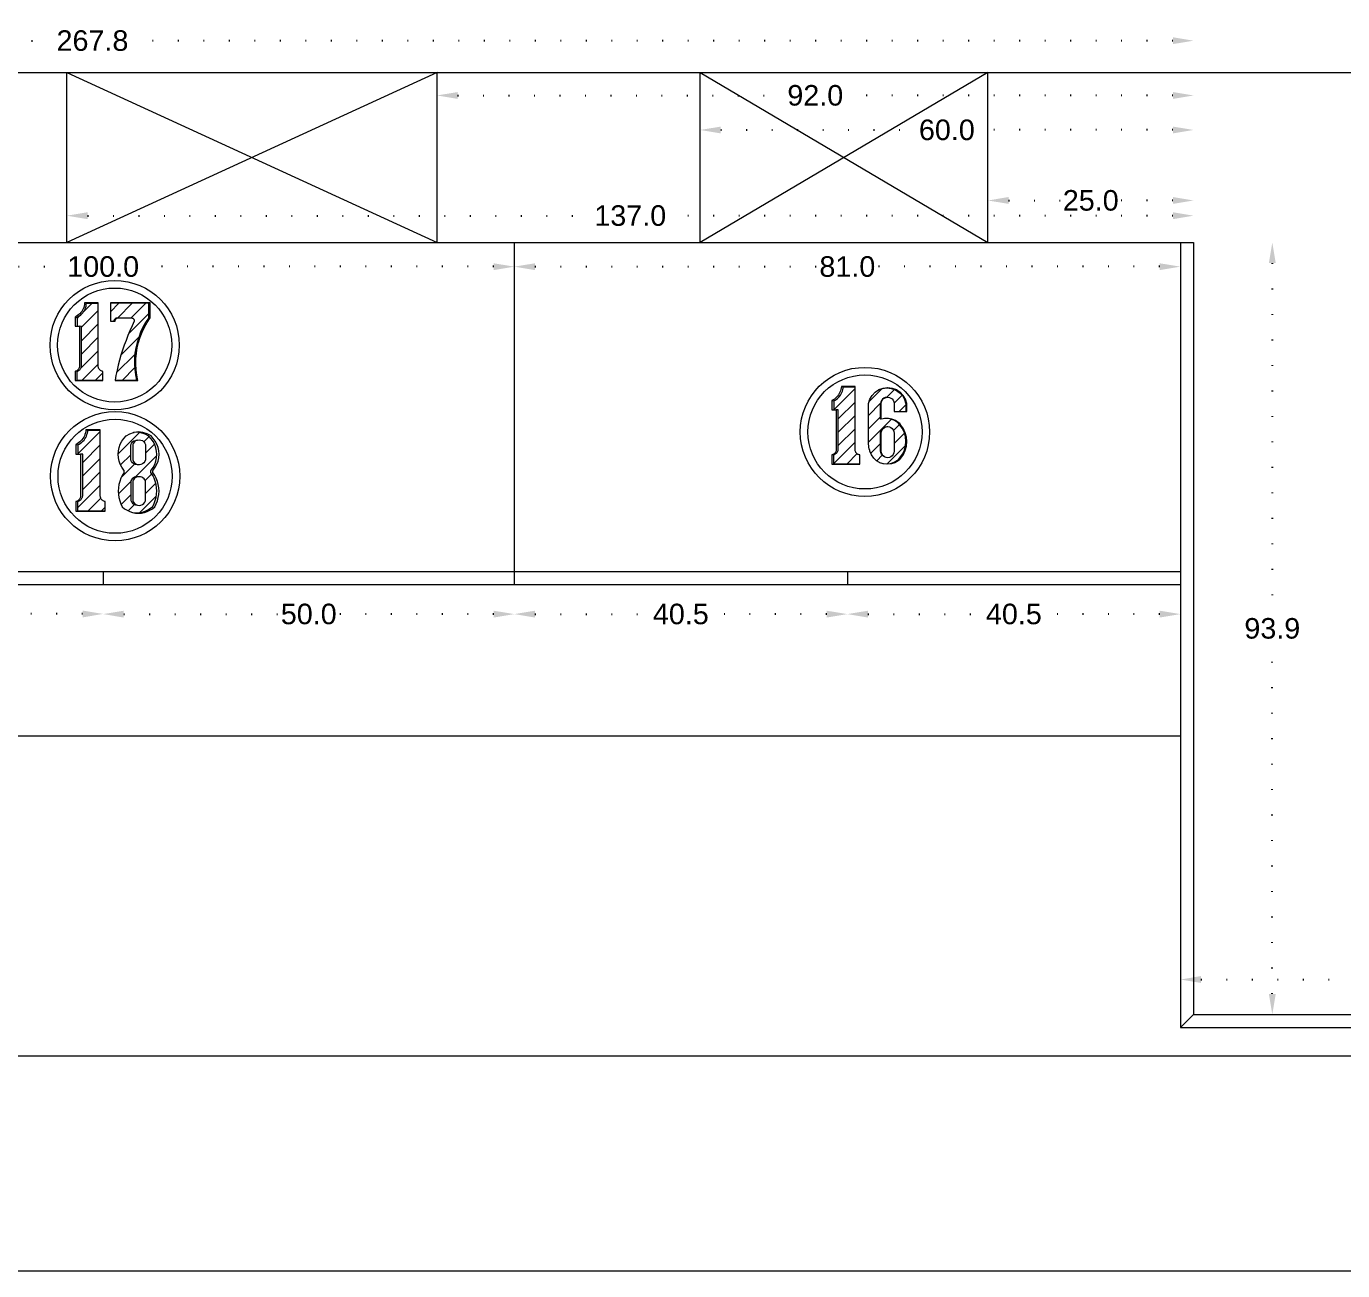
# Model space of a CAD drawing. Header units: inches. Extents: x 104 to 9740, y 936 to 6735.
# Drawn here: x 5941.3 to 6101.4, y 1993.8 to 2145.2 of the extents above; entities that cross this region are included whole.
import ezdxf

# ---------------------------------------------------------------- set-up
doc = ezdxf.new("R2010")
doc.units = ezdxf.units.IN
doc.header["$MEASUREMENT"] = 0
doc.linetypes.add('ACAD_ISO07W100', pattern=[3, 0, -3])
doc.styles.get("Standard").update_dxf_attribs({"font": 'arial.ttf'})
doc.dimstyles.new('Copy of Standard', dxfattribs={"dimtxt": 2.5, "dimasz": 2.5, "dimexe": 0.18, "dimexo": 0.0625, "dimgap": 0.09, "dimtad": 0, "dimtih": 1, "dimtoh": 1, "dimdec": 1, "dimzin": 0, "dimdsep": 46, "dimtxsty": 'Standard', "dimcen": 0.09, "dimse1": 1, "dimse2": 1, "dimadec": 0, "dimazin": 0, "dimtfac": 1, "dimtdec": 1, "dimtix": 1, "dimtofl": 0, "dimtmove": 0, "dimatfit": 3, "dimfxl": 1, "dimtolj": 1, "dimtzin": 0, "dimarcsym": 0})
pattern_1 = [(45, (5293.7998, 2666.2689), (-0.8148213, 0.8148213), [])]
pattern_2 = [(45, (5220.9858, 2677.0655), (-0.8148213, 0.8148213), [])]
pattern_3 = [(45, (5240.0919, 2661.6497), (-0.8148213, 0.8148213), [])]

# ---------------------------------------------------------------- blocks, each defined once
blk = doc.blocks.new('*D513')
at = {"color": 0, "linetype": 'ACAD_ISO07W100', "lineweight": -2, "transparency": 16777216}
for p, q in [((6092.86, 2116.37), (6092.86, 2073.29)), ((6092.86, 2027.47), (6092.86, 2070.55))]:
    blk.add_line(p, q, dxfattribs=at)
at = {"color": 0, "transparency": 16777216}
for points in [[(6092.44, 2116.37), (6093.28, 2116.37), (6092.86, 2118.87)], [(6092.44, 2027.47), (6093.28, 2027.47), (6092.86, 2024.97)]]:
    blk.add_solid(points, dxfattribs=at)
at = {"layer": 'Defpoints', "color": 0, "transparency": 16777216}
for p in [(6083.28, 2118.87), (6083.28, 2024.97), (6092.86, 2024.97)]:
    blk.add_point(p, dxfattribs=at)
at = {"color": 0, "lineweight": 20, "transparency": 16777216, "insert": (6092.86, 2071.92), "char_height": 2.5, "attachment_point": 5}
blk.add_mtext('\\A1;93.9', dxfattribs=at)
blk = doc.blocks.new('*D514')
at = {"color": 0, "linetype": 'ACAD_ISO07W100', "lineweight": -2, "transparency": 16777216}
for p, q in [((5817.98, 2143.43), (5945.05, 2143.43)), ((6080.78, 2143.43), (5953.71, 2143.43))]:
    blk.add_line(p, q, dxfattribs=at)
at = {"color": 0, "transparency": 16777216}
for points in [[(5817.98, 2143.85), (5817.98, 2143.02), (5815.48, 2143.43)], [(6080.78, 2143.85), (6080.78, 2143.02), (6083.28, 2143.43)]]:
    blk.add_solid(points, dxfattribs=at)
at = {"layer": 'Defpoints', "color": 0, "transparency": 16777216}
for p in [(5815.48, 2143.43), (5815.48, 2118.87), (6083.28, 2118.87)]:
    blk.add_point(p, dxfattribs=at)
at = {"color": 0, "lineweight": 20, "transparency": 16777216, "insert": (5949.38, 2143.43), "char_height": 2.5, "attachment_point": 5}
blk.add_mtext('\\A1;267.8', dxfattribs=at)
blk = doc.blocks.new('*D518')
at = {"color": 0, "linetype": 'ACAD_ISO07W100', "lineweight": -2, "transparency": 16777216}
for p, q in [((6060.78, 2123.99), (6067.43, 2123.99)), ((6080.78, 2123.99), (6074.13, 2123.99))]:
    blk.add_line(p, q, dxfattribs=at)
at = {"color": 0, "transparency": 16777216}
for points in [[(6060.78, 2124.41), (6060.78, 2123.58), (6058.28, 2123.99)], [(6080.78, 2124.41), (6080.78, 2123.58), (6083.28, 2123.99)]]:
    blk.add_solid(points, dxfattribs=at)
at = {"layer": 'Defpoints', "color": 0, "transparency": 16777216}
for p in [(6058.28, 2123.99), (6058.28, 2118.87), (6083.28, 2118.87)]:
    blk.add_point(p, dxfattribs=at)
at = {"color": 0, "lineweight": 20, "transparency": 16777216, "insert": (6070.78, 2123.99), "char_height": 2.5, "attachment_point": 5}
blk.add_mtext('\\A1;25.0', dxfattribs=at)
blk = doc.blocks.new('*D492')
at = {"color": 0, "linetype": 'ACAD_ISO07W100', "lineweight": -2, "transparency": 16777216}
for p, q in [((6025.78, 2132.57), (6049.94, 2132.57)), ((6080.78, 2132.57), (6056.62, 2132.57))]:
    blk.add_line(p, q, dxfattribs=at)
at = {"color": 0, "transparency": 16777216}
for points in [[(6025.78, 2132.98), (6025.78, 2132.15), (6023.28, 2132.57)], [(6080.78, 2132.98), (6080.78, 2132.15), (6083.28, 2132.57)]]:
    blk.add_solid(points, dxfattribs=at)
at = {"layer": 'Defpoints', "color": 0, "transparency": 16777216}
for p in [(6023.28, 2139.57), (6083.28, 2139.53), (6023.28, 2132.57)]:
    blk.add_point(p, dxfattribs=at)
at = {"color": 0, "lineweight": 20, "transparency": 16777216, "insert": (6053.28, 2132.57), "char_height": 2.5, "attachment_point": 5}
blk.add_mtext('\\A1;60.0', dxfattribs=at)
blk = doc.blocks.new('*D493')
at = {"color": 0, "linetype": 'ACAD_ISO07W100', "lineweight": -2, "transparency": 16777216}
for p, q in [((5993.78, 2136.77), (6033.95, 2136.77)), ((6080.78, 2136.77), (6040.61, 2136.77))]:
    blk.add_line(p, q, dxfattribs=at)
at = {"color": 0, "transparency": 16777216}
for points in [[(5993.78, 2137.18), (5993.78, 2136.35), (5991.28, 2136.77)], [(6080.78, 2137.18), (6080.78, 2136.35), (6083.28, 2136.77)]]:
    blk.add_solid(points, dxfattribs=at)
at = {"layer": 'Defpoints', "color": 0, "transparency": 16777216}
for p in [(5991.28, 2139.57), (6083.28, 2139.57), (5991.28, 2136.77)]:
    blk.add_point(p, dxfattribs=at)
at = {"color": 0, "lineweight": 20, "transparency": 16777216, "insert": (6037.28, 2136.77), "char_height": 2.5, "attachment_point": 5}
blk.add_mtext('\\A1;92.0', dxfattribs=at)
blk = doc.blocks.new('*D519')
at = {"color": 0, "linetype": 'ACAD_ISO07W100', "lineweight": -2, "transparency": 16777216}
for p, q in [((5948.78, 2122.14), (6010.59, 2122.14)), ((6080.78, 2122.14), (6018.97, 2122.14))]:
    blk.add_line(p, q, dxfattribs=at)
at = {"color": 0, "transparency": 16777216}
for points in [[(5948.78, 2122.56), (5948.78, 2121.72), (5946.28, 2122.14)], [(6080.78, 2122.56), (6080.78, 2121.72), (6083.28, 2122.14)]]:
    blk.add_solid(points, dxfattribs=at)
at = {"layer": 'Defpoints', "color": 0, "transparency": 16777216}
for p in [(5946.28, 2139.53), (6083.28, 2139.53), (5946.28, 2122.14)]:
    blk.add_point(p, dxfattribs=at)
at = {"color": 0, "lineweight": 20, "transparency": 16777216, "insert": (6014.78, 2122.14), "char_height": 2.5, "attachment_point": 5}
blk.add_mtext('\\A1;137.0', dxfattribs=at)
blk = doc.blocks.new('*D525')
at = {"color": 0, "linetype": 'ACAD_ISO07W100', "lineweight": -2, "transparency": 16777216}
for p, q in [((6084.18, 2029.21), (6125.64, 2029.21)), ((6173.28, 2029.21), (6131.83, 2029.21))]:
    blk.add_line(p, q, dxfattribs=at)
at = {"color": 0, "transparency": 16777216}
for points in [[(6084.18, 2029.63), (6084.18, 2028.8), (6081.68, 2029.21)], [(6173.28, 2029.63), (6173.28, 2028.8), (6175.78, 2029.21)]]:
    blk.add_solid(points, dxfattribs=at)
at = {"layer": 'Defpoints', "color": 0, "transparency": 16777216}
for p in [(6081.68, 2029.21), (6081.68, 2024.97), (6175.78, 2024.97)]:
    blk.add_point(p, dxfattribs=at)
at = {"color": 0, "lineweight": 20, "transparency": 16777216, "insert": (6128.73, 2029.21), "char_height": 2.5, "attachment_point": 5}
blk.add_mtext('\\A1;94.1', dxfattribs=at)
blk = doc.blocks.new('*D527')
at = {"color": 0, "linetype": 'ACAD_ISO07W100', "lineweight": -2, "transparency": 16777216}
for p, q in [((6003.18, 2115.94), (6037.85, 2115.94)), ((6079.18, 2115.94), (6044.52, 2115.94))]:
    blk.add_line(p, q, dxfattribs=at)
at = {"color": 0, "transparency": 16777216}
for points in [[(6003.18, 2116.35), (6003.18, 2115.52), (6000.68, 2115.94)], [(6079.18, 2116.35), (6079.18, 2115.52), (6081.68, 2115.94)]]:
    blk.add_solid(points, dxfattribs=at)
at = {"layer": 'Defpoints', "color": 0, "transparency": 16777216}
for p in [(6081.68, 2118.87), (6081.68, 2115.94), (6000.68, 2077.27)]:
    blk.add_point(p, dxfattribs=at)
at = {"color": 0, "lineweight": 20, "transparency": 16777216, "insert": (6041.18, 2115.94), "char_height": 2.5, "attachment_point": 5}
blk.add_mtext('\\A1;81.0', dxfattribs=at)
blk = doc.blocks.new('*D528')
at = {"color": 0, "linetype": 'ACAD_ISO07W100', "lineweight": -2, "transparency": 16777216}
for p, q in [((5903.18, 2115.94), (5946.49, 2115.94)), ((5998.18, 2115.94), (5954.87, 2115.94))]:
    blk.add_line(p, q, dxfattribs=at)
at = {"color": 0, "transparency": 16777216}
for points in [[(5903.18, 2116.35), (5903.18, 2115.52), (5900.68, 2115.94)], [(5998.18, 2116.35), (5998.18, 2115.52), (6000.68, 2115.94)]]:
    blk.add_solid(points, dxfattribs=at)
at = {"layer": 'Defpoints', "color": 0, "transparency": 16777216}
for p in [(6000.68, 2115.94), (5900.68, 2077.27), (6000.68, 2077.27)]:
    blk.add_point(p, dxfattribs=at)
at = {"color": 0, "lineweight": 20, "transparency": 16777216, "insert": (5950.68, 2115.94), "char_height": 2.5, "attachment_point": 5}
blk.add_mtext('\\A1;100.0', dxfattribs=at)
blk = doc.blocks.new('*D531')
at = {"color": 0, "linetype": 'ACAD_ISO07W100', "lineweight": -2, "transparency": 16777216}
for p, q in [((6043.68, 2073.67), (6058.03, 2073.67)), ((6079.18, 2073.67), (6064.83, 2073.67))]:
    blk.add_line(p, q, dxfattribs=at)
at = {"color": 0, "transparency": 16777216}
for points in [[(6043.68, 2074.08), (6043.68, 2073.25), (6041.18, 2073.67)], [(6079.18, 2074.08), (6079.18, 2073.25), (6081.68, 2073.67)]]:
    blk.add_solid(points, dxfattribs=at)
at = {"layer": 'Defpoints', "color": 0, "transparency": 16777216}
for p in [(6081.68, 2118.87), (6041.18, 2077.27), (6041.18, 2073.67)]:
    blk.add_point(p, dxfattribs=at)
at = {"color": 0, "lineweight": 20, "transparency": 16777216, "insert": (6061.43, 2073.67), "char_height": 2.5, "attachment_point": 5}
blk.add_mtext('\\A1;40.5', dxfattribs=at)
blk = doc.blocks.new('*D532')
at = {"color": 0, "linetype": 'ACAD_ISO07W100', "lineweight": -2, "transparency": 16777216}
for p, q in [((6003.18, 2073.67), (6017.53, 2073.67)), ((6038.68, 2073.67), (6024.33, 2073.67))]:
    blk.add_line(p, q, dxfattribs=at)
at = {"color": 0, "transparency": 16777216}
for points in [[(6003.18, 2074.08), (6003.18, 2073.25), (6000.68, 2073.67)], [(6038.68, 2074.08), (6038.68, 2073.25), (6041.18, 2073.67)]]:
    blk.add_solid(points, dxfattribs=at)
at = {"layer": 'Defpoints', "color": 0, "transparency": 16777216}
for p in [(6000.68, 2077.27), (6041.18, 2077.27), (6000.68, 2073.67)]:
    blk.add_point(p, dxfattribs=at)
at = {"color": 0, "lineweight": 20, "transparency": 16777216, "insert": (6020.93, 2073.67), "char_height": 2.5, "attachment_point": 5}
blk.add_mtext('\\A1;40.5', dxfattribs=at)
blk = doc.blocks.new('*D533')
at = {"color": 0, "linetype": 'ACAD_ISO07W100', "lineweight": -2, "transparency": 16777216}
for p, q in [((5953.18, 2073.67), (5972.35, 2073.67)), ((5998.18, 2073.67), (5979.01, 2073.67))]:
    blk.add_line(p, q, dxfattribs=at)
at = {"color": 0, "transparency": 16777216}
for points in [[(5953.18, 2074.08), (5953.18, 2073.25), (5950.68, 2073.67)], [(5998.18, 2074.08), (5998.18, 2073.25), (6000.68, 2073.67)]]:
    blk.add_solid(points, dxfattribs=at)
at = {"layer": 'Defpoints', "color": 0, "transparency": 16777216}
for p in [(5950.68, 2077.27), (6000.68, 2077.27), (5950.68, 2073.67)]:
    blk.add_point(p, dxfattribs=at)
at = {"color": 0, "lineweight": 20, "transparency": 16777216, "insert": (5975.68, 2073.67), "char_height": 2.5, "attachment_point": 5}
blk.add_mtext('\\A1;50.0', dxfattribs=at)
blk = doc.blocks.new('*D534')
at = {"color": 0, "linetype": 'ACAD_ISO07W100', "lineweight": -2, "transparency": 16777216}
for p, q in [((5903.18, 2073.69), (5922.35, 2073.69)), ((5948.18, 2073.69), (5929.01, 2073.69))]:
    blk.add_line(p, q, dxfattribs=at)
at = {"color": 0, "transparency": 16777216}
for points in [[(5903.18, 2074.1), (5903.18, 2073.27), (5900.68, 2073.69)], [(5948.18, 2074.1), (5948.18, 2073.27), (5950.68, 2073.69)]]:
    blk.add_solid(points, dxfattribs=at)
at = {"layer": 'Defpoints', "color": 0, "transparency": 16777216}
for p in [(5900.68, 2077.27), (5950.68, 2077.27), (5900.68, 2073.69)]:
    blk.add_point(p, dxfattribs=at)
at = {"color": 0, "lineweight": 20, "transparency": 16777216, "insert": (5925.68, 2073.69), "char_height": 2.5, "attachment_point": 5}
blk.add_mtext('\\A1;50.0', dxfattribs=at)

msp = doc.modelspace()

# ---------------------------------------------------------------- hatches: boundary and pattern name
at = {"lineweight": 20}
h = msp.add_hatch(dxfattribs=at)
h.set_pattern_fill('ANSI31', color=256, scale=9.218651)
h.set_pattern_definition(pattern_2)
h.paths.add_polyline_path([(5950.5, 2103.23), (5950.43, 2103.27), (5950.36, 2103.31), (5950.3, 2103.36), (5950.25, 2103.41), (5950.2, 2103.47), (5950.16, 2103.54), (5950.13, 2103.61), (5950.11, 2103.68), (5950.09, 2103.76), (5950.09, 2103.84), (5950.09, 2111.48), (5948.66, 2111.48), (5948.63, 2111.3), (5948.6, 2111.12), (5948.55, 2110.95), (5948.48, 2110.78), (5948.4, 2110.62), (5948.3, 2110.47), (5948.2, 2110.32), (5948.08, 2110.19), (5947.95, 2110.07), (5947.81, 2109.95), (5947.66, 2109.86), (5947.5, 2109.77), (5947.5, 2108.69), (5947.81, 2108.69), (5948.05, 2108.67), (5948.05, 2103.87), (5948.04, 2103.79), (5948.02, 2103.72), (5948, 2103.65), (5947.96, 2103.58), (5947.92, 2103.52), (5947.88, 2103.46), (5947.83, 2103.4), (5947.77, 2103.36), (5947.71, 2103.31), (5947.64, 2103.28), (5947.57, 2103.25), (5947.5, 2103.23), (5947.5, 2102.13), (5950.64, 2102.13), (5950.64, 2103.19), (5950.57, 2103.21)])
h = msp.add_hatch(dxfattribs=at)
h.set_pattern_fill('ANSI31', color=256, scale=9.218651)
h.set_pattern_definition(pattern_2)
h.paths.add_polyline_path([(5954.55, 2105.42), (5954.65, 2106.07), (5954.8, 2106.71), (5955, 2107.34), (5955.24, 2107.96), (5955.52, 2108.56), (5955.84, 2109.14), (5956.2, 2109.69), (5956.2, 2111.48), (5951.57, 2111.48), (5951.57, 2109.3), (5951.98, 2109.3), (5951.98, 2109.36), (5952.02, 2109.46), (5952.08, 2109.55), (5952.16, 2109.62), (5952.26, 2109.67), (5952.29, 2109.68), (5952.23, 2109.66), (5952.19, 2109.63), (5952.14, 2109.6), (5952.1, 2109.57), (5952.06, 2109.53), (5952.03, 2109.48), (5952.01, 2109.44), (5951.99, 2109.38), (5951.98, 2109.33), (5951.98, 2109.3), (5952.12, 2109.3), (5952.13, 2109.38), (5952.16, 2109.49), (5952.23, 2109.58), (5952.31, 2109.65), (5952.41, 2109.7), (5952.49, 2109.71), (5952.54, 2109.72), (5954.1, 2109.72), (5954.2, 2109.7), (5954.29, 2109.65), (5954.37, 2109.58), (5954.43, 2109.49), (5954.47, 2109.38), (5954.47, 2109.3), (5954.2, 2108.73), (5953.94, 2108.15), (5953.69, 2107.57), (5953.46, 2106.97), (5953.24, 2106.38), (5953.03, 2105.78), (5952.84, 2105.17), (5952.67, 2104.56), (5952.51, 2103.95), (5952.37, 2103.33), (5952.24, 2102.71), (5952.13, 2102.13), (5954.73, 2102.13), (5954.6, 2102.78), (5954.52, 2103.44), (5954.48, 2104.1), (5954.49, 2104.76)])
h = msp.add_hatch(dxfattribs=at)
h.set_pattern_fill('ANSI31', color=256, scale=9.218651)
h.set_pattern_definition(pattern_1)
h.paths.add_polyline_path([(6042.53, 2093.07), (6042.46, 2093.1), (6042.39, 2093.15), (6042.33, 2093.19), (6042.28, 2093.25), (6042.23, 2093.31), (6042.2, 2093.38), (6042.16, 2093.45), (6042.14, 2093.52), (6042.13, 2093.6), (6042.12, 2093.67), (6042.12, 2101.31), (6040.69, 2101.31), (6040.67, 2101.14), (6040.63, 2100.96), (6040.58, 2100.79), (6040.51, 2100.62), (6040.43, 2100.46), (6040.34, 2100.31), (6040.23, 2100.16), (6040.11, 2100.03), (6039.98, 2099.9), (6039.84, 2099.79), (6039.69, 2099.69), (6039.53, 2099.61), (6039.53, 2098.52), (6039.84, 2098.52), (6040.08, 2098.51), (6040.08, 2093.7), (6040.07, 2093.63), (6040.05, 2093.56), (6040.03, 2093.49), (6040, 2093.42), (6039.96, 2093.36), (6039.91, 2093.3), (6039.86, 2093.24), (6039.8, 2093.19), (6039.74, 2093.15), (6039.67, 2093.12), (6039.6, 2093.09), (6039.53, 2093.07), (6039.53, 2091.97), (6042.68, 2091.97), (6042.68, 2093.03), (6042.6, 2093.05)])
h = msp.add_hatch(dxfattribs=at)
h.set_pattern_fill('ANSI31', color=256, scale=9.218651)
h.set_pattern_definition(pattern_1)
h.paths.add_polyline_path([(6047.58, 2096.67), (6047.44, 2096.83), (6047.27, 2096.98), (6047.1, 2097.11), (6046.91, 2097.22), (6046.71, 2097.31), (6046.51, 2097.38), (6046.3, 2097.44), (6046.08, 2097.47), (6045.86, 2097.48), (6045.71, 2097.47), (6045.52, 2097.44), (6045.31, 2097.38), (6045.22, 2097.37), (6045.22, 2099.26), (6045.25, 2099.46), (6045.32, 2099.65), (6045.45, 2099.81), (6045.61, 2099.93), (6045.79, 2100.01), (6045.89, 2100.04), (6046.09, 2100.07), (6046.29, 2100.04), (6046.48, 2099.96), (6046.64, 2099.84), (6046.77, 2099.68), (6046.84, 2099.49), (6046.87, 2099.29), (6046.87, 2098.32), (6048.3, 2098.32), (6048.3, 2099.26), (6048.14, 2099.78), (6047.87, 2100.25), (6047.49, 2100.64), (6047.04, 2100.94), (6046.52, 2101.12), (6045.99, 2101.19), (6045.99, 2101.19), (6045.45, 2101.12), (6044.98, 2100.96), (6044.56, 2100.68), (6044.18, 2100.28), (6043.91, 2099.81), (6043.75, 2099.29), (6043.75, 2094.75), (6043.75, 2094.55), (6043.76, 2094.36), (6043.78, 2094.16), (6043.81, 2093.97), (6043.85, 2093.78), (6043.9, 2093.59), (6043.93, 2093.48), (6044.12, 2093.04), (6044.39, 2092.65), (6044.73, 2092.33), (6045.08, 2092.13), (6045.5, 2091.99), (6045.96, 2091.94), (6046.43, 2091.99), (6046.87, 2092.14), (6047.27, 2092.38), (6047.4, 2092.49), (6047.58, 2092.68), (6047.89, 2093.13), (6048.12, 2093.62), (6048.25, 2094.14), (6048.3, 2094.68), (6048.25, 2095.22), (6048.12, 2095.74), (6047.89, 2096.23)])
h.paths.add_polyline_path([(6045.25, 2095.91), (6045.32, 2096.09), (6045.45, 2096.25), (6045.61, 2096.38), (6045.79, 2096.45), (6045.99, 2096.48), (6046.09, 2096.48), (6046.29, 2096.45), (6046.48, 2096.37), (6046.64, 2096.25), (6046.77, 2096.09), (6046.84, 2095.9), (6046.87, 2095.7), (6046.87, 2093.48), (6046.84, 2093.27), (6046.77, 2093.09), (6046.64, 2092.92), (6046.48, 2092.8), (6046.29, 2092.72), (6046.09, 2092.69), (6045.89, 2092.72), (6045.79, 2092.76), (6045.7, 2092.8), (6045.61, 2092.84), (6045.45, 2092.96), (6045.32, 2093.12), (6045.25, 2093.31), (6045.22, 2093.51), (6045.22, 2095.71)], flags=16)
h = msp.add_hatch(dxfattribs=at)
h.set_pattern_fill('ANSI31', color=256, scale=9.218651)
h.set_pattern_definition(pattern_3)
h.paths.add_polyline_path([(5950.76, 2087.4), (5950.69, 2087.44), (5950.62, 2087.48), (5950.56, 2087.53), (5950.5, 2087.59), (5950.45, 2087.65), (5950.41, 2087.72), (5950.38, 2087.8), (5950.35, 2087.87), (5950.34, 2087.95), (5950.33, 2088.03), (5950.33, 2096.06), (5948.83, 2096.06), (5948.81, 2095.87), (5948.77, 2095.68), (5948.71, 2095.5), (5948.64, 2095.33), (5948.56, 2095.16), (5948.46, 2095), (5948.35, 2094.85), (5948.22, 2094.71), (5948.08, 2094.58), (5947.94, 2094.46), (5947.78, 2094.35), (5947.61, 2094.26), (5947.61, 2093.13), (5947.94, 2093.13), (5948.19, 2093.11), (5948.19, 2088.07), (5948.18, 2087.99), (5948.16, 2087.91), (5948.13, 2087.84), (5948.1, 2087.77), (5948.06, 2087.7), (5948.01, 2087.64), (5947.96, 2087.58), (5947.9, 2087.53), (5947.83, 2087.49), (5947.76, 2087.45), (5947.69, 2087.42), (5947.61, 2087.4), (5947.61, 2086.24), (5950.92, 2086.24), (5950.92, 2087.36), (5950.84, 2087.38)])
h = msp.add_hatch(dxfattribs=at)
h.set_pattern_fill('ANSI31', color=256, scale=9.218651)
h.set_pattern_definition(pattern_3)
h.paths.add_polyline_path([(5956.48, 2091.13), (5956.53, 2091.18), (5956.77, 2091.52), (5956.95, 2091.89), (5957.09, 2092.28), (5957.17, 2092.68), (5957.2, 2093.09), (5957.17, 2093.51), (5957.09, 2093.91), (5956.95, 2094.3), (5956.77, 2094.67), (5956.53, 2095.01), (5956.25, 2095.31), (5955.78, 2095.57), (5955.28, 2095.73), (5954.75, 2095.79), (5954.35, 2095.75), (5953.94, 2095.62), (5953.47, 2095.35), (5953.18, 2095.05), (5952.95, 2094.7), (5952.76, 2094.33), (5952.62, 2093.94), (5952.53, 2093.53), (5952.5, 2093.12), (5952.53, 2092.7), (5952.62, 2092.29), (5952.76, 2091.9), (5952.95, 2091.53), (5953.18, 2091.18), (5953.23, 2091.13), (5953.23, 2090.88), (5953.01, 2090.54), (5952.83, 2090.19), (5952.69, 2089.81), (5952.59, 2089.43), (5952.53, 2089.03), (5952.5, 2088.63), (5952.53, 2088.24), (5952.59, 2087.84), (5952.69, 2087.45), (5952.83, 2087.08), (5953.01, 2086.73), (5953.29, 2086.49), (5953.6, 2086.3), (5953.92, 2086.14), (5954.24, 2086.03), (5954.39, 2086.01), (5954.75, 2085.98), (5955.1, 2086.01), (5955.46, 2086.07), (5955.8, 2086.19), (5956.12, 2086.34), (5956.42, 2086.54), (5956.7, 2086.77), (5956.88, 2087.12), (5957.02, 2087.49), (5957.12, 2087.87), (5957.18, 2088.26), (5957.2, 2088.66), (5957.18, 2089.05), (5957.12, 2089.44), (5957.02, 2089.83), (5956.88, 2090.2), (5956.7, 2090.55), (5956.48, 2090.88)])
h.paths.add_polyline_path([(5955.38, 2090.31), (5955.52, 2090.23), (5955.65, 2090.13), (5955.76, 2090), (5955.84, 2089.86), (5955.84, 2087.67), (5955.81, 2087.47), (5955.74, 2087.28), (5955.61, 2087.12), (5955.45, 2086.99), (5955.26, 2086.91), (5955.05, 2086.88), (5954.85, 2086.91), (5954.61, 2086.95), (5954.42, 2087.03), (5954.26, 2087.15), (5954.14, 2087.32), (5954.06, 2087.5), (5954.03, 2087.71), (5954.03, 2089.87), (5954.12, 2090.01), (5954.22, 2090.14), (5954.35, 2090.24), (5954.5, 2090.31), (5954.65, 2090.36), (5954.81, 2090.37), (5955.05, 2090.37), (5955.22, 2090.35)], flags=16)
h.paths.add_polyline_path([(5955.26, 2091.87), (5955.05, 2091.84), (5954.81, 2091.83), (5954.61, 2091.86), (5954.42, 2091.94), (5954.26, 2092.06), (5954.14, 2092.22), (5954.06, 2092.41), (5954.03, 2092.61), (5954.03, 2094.05), (5954.06, 2094.26), (5954.14, 2094.44), (5954.26, 2094.61), (5954.42, 2094.73), (5954.61, 2094.81), (5954.85, 2094.85), (5955.05, 2094.87), (5955.26, 2094.85), (5955.45, 2094.77), (5955.61, 2094.64), (5955.74, 2094.48), (5955.81, 2094.29), (5955.84, 2094.08), (5955.84, 2092.63), (5955.81, 2092.42), (5955.74, 2092.23), (5955.61, 2092.07), (5955.45, 2091.95)], flags=16)

# ---------------------------------------------------------------- linework, layer by layer
for p, q in [((5583.58, 2139.57), (6175.78, 2139.57)), ((5946.28, 2118.87), (5946.28, 2139.57)), ((5946.28, 2139.57), (5991.28, 2118.87)), ((5991.28, 2139.57), (5946.28, 2118.87)), ((5991.28, 2118.87), (5991.28, 2139.57)), ((6023.28, 2118.87), (6023.28, 2139.57)), ((6023.28, 2139.57), (6058.28, 2118.87)), ((6058.28, 2139.57), (6023.28, 2118.87)), ((6058.28, 2118.87), (6058.28, 2139.57)), ((5815.48, 2118.87), (6083.28, 2118.87)), ((6000.68, 2118.87), (6000.68, 2077.27)), ((6000.68, 2118.87), (6000.68, 2077.27)), ((6081.68, 2118.87), (6081.68, 2023.37)), ((6083.28, 2118.87), (6083.28, 2024.97)), ((5947.5, 2109.77), (5947.5, 2108.69)), ((5947.5, 2102.13), (5950.64, 2102.13)), ((5952.13, 2102.13), (5954.73, 2102.13)), ((6039.53, 2099.61), (6039.53, 2098.52)), ((6045.89, 2100.04), (6046.09, 2100.07)), ((5947.61, 2094.26), (5947.61, 2093.13)), ((6039.53, 2091.97), (6042.68, 2091.97)), ((5954.89, 2090.35), (5954.73, 2090.31)), ((5955.05, 2090.37), (5954.89, 2090.35)), ((5947.61, 2086.24), (5950.92, 2086.24)), ((5900.68, 2078.87), (6000.68, 2078.87)), ((5950.68, 2078.87), (5950.68, 2077.27)), ((6000.68, 2078.87), (6081.68, 2078.87)), ((6041.18, 2078.87), (6041.18, 2077.27)), ((5817.08, 2077.27), (6081.68, 2077.27)), ((5817.08, 2058.87), (6081.68, 2058.87)), ((6081.68, 2023.37), (6083.28, 2024.97)), ((6083.28, 2024.97), (6175.78, 2024.97)), ((6081.68, 2023.37), (6175.78, 2023.37))]:
    msp.add_line(p, q, dxfattribs=at)
for points in [[(5489.39, 1993.79), (6337.6, 1993.79), (6337.6, 2593.54), (5489.39, 2593.54)], [(5497.34, 2019.91), (6329.41, 2019.91), (6328.07, 2560.86), (5496, 2560.86)], [(6045.31, 2099.29), (6045.33, 2099.49), (6045.41, 2099.68), (6045.54, 2099.84), (6045.7, 2099.96), (6045.89, 2100.04), (6045.79, 2100.01), (6045.61, 2099.93), (6045.45, 2099.81), (6045.32, 2099.65), (6045.25, 2099.46), (6045.22, 2099.26)], [(6046.64, 2092.92), (6046.48, 2092.8), (6046.29, 2092.72), (6046.09, 2092.69), (6045.89, 2092.72), (6045.79, 2092.76), (6045.7, 2092.8), (6045.61, 2092.84), (6045.45, 2092.96), (6045.32, 2093.12), (6045.25, 2093.31), (6045.22, 2093.51), (6045.22, 2095.71), (6045.25, 2095.91), (6045.32, 2096.09), (6045.45, 2096.25), (6045.61, 2096.38), (6045.79, 2096.45), (6045.99, 2096.48), (6046.09, 2096.48), (6046.29, 2096.45), (6046.48, 2096.37), (6046.64, 2096.25), (6046.77, 2096.09), (6046.84, 2095.9), (6046.87, 2095.7), (6046.87, 2093.48), (6046.84, 2093.27), (6046.77, 2093.09)], [(5954.61, 2091.86), (5954.42, 2091.94), (5954.26, 2092.06), (5954.14, 2092.22), (5954.06, 2092.41), (5954.03, 2092.61), (5954.03, 2094.05), (5954.06, 2094.26), (5954.14, 2094.44), (5954.26, 2094.61), (5954.42, 2094.73), (5954.61, 2094.81), (5954.85, 2094.85), (5955.05, 2094.87), (5955.26, 2094.85), (5955.45, 2094.77), (5955.61, 2094.64), (5955.74, 2094.48), (5955.81, 2094.29), (5955.84, 2094.08), (5955.84, 2092.63), (5955.81, 2092.42), (5955.74, 2092.23), (5955.61, 2092.07), (5955.45, 2091.95), (5955.26, 2091.87), (5955.05, 2091.84), (5954.81, 2091.83)], [(5955.61, 2087.12), (5955.74, 2087.28), (5955.81, 2087.47), (5955.84, 2087.67), (5955.84, 2089.86), (5955.76, 2090), (5955.65, 2090.13), (5955.52, 2090.23), (5955.38, 2090.31), (5955.22, 2090.35), (5955.05, 2090.37), (5954.81, 2090.37), (5954.65, 2090.36), (5954.5, 2090.31), (5954.35, 2090.24), (5954.22, 2090.14), (5954.12, 2090.01), (5954.03, 2089.87), (5954.03, 2087.71), (5954.06, 2087.5), (5954.14, 2087.32), (5954.26, 2087.15), (5954.42, 2087.03), (5954.61, 2086.95), (5954.85, 2086.91), (5955.05, 2086.88), (5955.26, 2086.91), (5955.45, 2086.99)]]:
    msp.add_lwpolyline(points, close=True, dxfattribs=at)
for points in [[(5947.26, 2102.08), (5950.64, 2102.08), (5950.64, 2102.13), (5950.64, 2103.19), (5950.57, 2103.21), (5950.5, 2103.23), (5950.43, 2103.27), (5950.36, 2103.31), (5950.3, 2103.36), (5950.25, 2103.41), (5950.2, 2103.47), (5950.16, 2103.54), (5950.13, 2103.61), (5950.11, 2103.68), (5950.09, 2103.76), (5950.09, 2103.84), (5950.09, 2111.48), (5950.09, 2111.52), (5948.42, 2111.52), (5948.4, 2111.34), (5948.37, 2111.16), (5948.31, 2110.99), (5948.25, 2110.82), (5948.16, 2110.66), (5948.07, 2110.5), (5947.96, 2110.36), (5947.84, 2110.22), (5947.71, 2110.1), (5947.57, 2109.98), (5947.41, 2109.88), (5947.26, 2109.8), (5947.26, 2108.69), (5947.5, 2108.69), (5947.81, 2108.69), (5947.81, 2103.84), (5947.8, 2103.76), (5947.78, 2103.69), (5947.76, 2103.62), (5947.72, 2103.55), (5947.68, 2103.48), (5947.64, 2103.42), (5947.59, 2103.37), (5947.53, 2103.32), (5947.47, 2103.28), (5947.4, 2103.24), (5947.33, 2103.21), (5947.26, 2103.19), (5947.26, 2102.08), (5947.5, 2102.13), (5947.5, 2103.23), (5947.57, 2103.25), (5947.64, 2103.28), (5947.71, 2103.31), (5947.77, 2103.36), (5947.83, 2103.4), (5947.88, 2103.46), (5947.92, 2103.52), (5947.96, 2103.58), (5948, 2103.65), (5948.02, 2103.72), (5948.04, 2103.79), (5948.05, 2103.87), (5948.05, 2108.67), (5947.81, 2108.69)], [(5947.26, 2109.8), (5947.5, 2109.77), (5947.66, 2109.86), (5947.81, 2109.95), (5947.95, 2110.07), (5948.08, 2110.19), (5948.2, 2110.32), (5948.3, 2110.47), (5948.4, 2110.62), (5948.48, 2110.78), (5948.55, 2110.95), (5948.6, 2111.12), (5948.63, 2111.3), (5948.66, 2111.48)], [(5948.42, 2111.52), (5948.66, 2111.48), (5950.09, 2111.48)], [(5956.39, 2111.52), (5956.2, 2111.48), (5951.57, 2111.48)], [(5956.2, 2111.48), (5956.2, 2109.69), (5955.84, 2109.14), (5955.52, 2108.56), (5955.24, 2107.96), (5955, 2107.34), (5954.8, 2106.71), (5954.65, 2106.07), (5954.55, 2105.42), (5954.49, 2104.76), (5954.48, 2104.1), (5954.52, 2103.44), (5954.6, 2102.78), (5954.73, 2102.13), (5954.9, 2102.08), (5954.77, 2102.74), (5954.69, 2103.4), (5954.65, 2104.07), (5954.66, 2104.74), (5954.72, 2105.4), (5954.83, 2106.06), (5954.98, 2106.71), (5955.17, 2107.35), (5955.41, 2107.97), (5955.7, 2108.58), (5956.02, 2109.16), (5956.39, 2109.72), (5956.39, 2111.52), (5951.57, 2111.52), (5951.57, 2111.48), (5951.57, 2109.3), (5951.98, 2109.3), (5952.12, 2109.3), (5952.13, 2109.35), (5952.14, 2109.41), (5952.16, 2109.46), (5952.18, 2109.51), (5952.21, 2109.55), (5952.25, 2109.59), (5952.29, 2109.63), (5952.33, 2109.66), (5952.38, 2109.69), (5952.43, 2109.7), (5952.49, 2109.71), (5952.54, 2109.72), (5954.06, 2109.72), (5954.12, 2109.71), (5954.17, 2109.7), (5954.22, 2109.68), (5954.27, 2109.66), (5954.31, 2109.63), (5954.35, 2109.59), (5954.39, 2109.55), (5954.42, 2109.51), (5954.44, 2109.46), (5954.46, 2109.41), (5954.47, 2109.35), (5954.47, 2109.3), (5954.2, 2108.73), (5953.94, 2108.15), (5953.69, 2107.57), (5953.46, 2106.97), (5953.24, 2106.38), (5953.03, 2105.78), (5952.84, 2105.17), (5952.67, 2104.56), (5952.51, 2103.95), (5952.37, 2103.33), (5952.24, 2102.71), (5952.13, 2102.13), (5952.12, 2102.08), (5954.9, 2102.08)], [(5952.34, 2109.69), (5952.29, 2109.68), (5952.23, 2109.66), (5952.19, 2109.63), (5952.14, 2109.6), (5952.1, 2109.57), (5952.06, 2109.53), (5952.03, 2109.48), (5952.01, 2109.44), (5951.99, 2109.38), (5951.98, 2109.33), (5951.98, 2109.3)], [(6039.29, 2091.92), (6042.68, 2091.92), (6042.68, 2091.97), (6042.68, 2093.03), (6042.6, 2093.05), (6042.53, 2093.07), (6042.46, 2093.1), (6042.39, 2093.15), (6042.33, 2093.19), (6042.28, 2093.25), (6042.23, 2093.31), (6042.2, 2093.38), (6042.16, 2093.45), (6042.14, 2093.52), (6042.13, 2093.6), (6042.12, 2093.67), (6042.12, 2101.31), (6042.12, 2101.36), (6040.46, 2101.36), (6040.44, 2101.18), (6040.4, 2101), (6040.35, 2100.83), (6040.28, 2100.66), (6040.2, 2100.5), (6040.1, 2100.34), (6040, 2100.2), (6039.87, 2100.06), (6039.74, 2099.93), (6039.6, 2099.82), (6039.45, 2099.72), (6039.29, 2099.64), (6039.29, 2098.52), (6039.53, 2098.52), (6039.84, 2098.52), (6039.84, 2093.67), (6039.83, 2093.6), (6039.82, 2093.52), (6039.79, 2093.45), (6039.76, 2093.39), (6039.72, 2093.32), (6039.67, 2093.26), (6039.62, 2093.21), (6039.56, 2093.16), (6039.5, 2093.12), (6039.43, 2093.08), (6039.36, 2093.05), (6039.29, 2093.03), (6039.29, 2091.92), (6039.53, 2091.97), (6039.53, 2093.07), (6039.6, 2093.09), (6039.67, 2093.12), (6039.74, 2093.15), (6039.8, 2093.19), (6039.86, 2093.24), (6039.91, 2093.3), (6039.96, 2093.36), (6040, 2093.42), (6040.03, 2093.49), (6040.05, 2093.56), (6040.07, 2093.63), (6040.08, 2093.7), (6040.08, 2098.51), (6039.84, 2098.52)], [(6039.29, 2099.64), (6039.53, 2099.61), (6039.69, 2099.69), (6039.84, 2099.79), (6039.98, 2099.9), (6040.11, 2100.03), (6040.23, 2100.16), (6040.34, 2100.31), (6040.43, 2100.46), (6040.51, 2100.62), (6040.58, 2100.79), (6040.63, 2100.96), (6040.67, 2101.14), (6040.69, 2101.31)], [(6040.46, 2101.36), (6040.69, 2101.31), (6042.12, 2101.31)], [(6043.85, 2093.78), (6043.81, 2093.97), (6043.78, 2094.16), (6043.76, 2094.36), (6043.75, 2094.55), (6043.75, 2094.75), (6043.75, 2099.29), (6043.91, 2099.81), (6044.18, 2100.28), (6044.56, 2100.68), (6044.98, 2100.96), (6045.02, 2100.98), (6045.54, 2101.17), (6046.08, 2101.23), (6046.09, 2101.23), (6046.63, 2101.17), (6047.14, 2100.98), (6047.6, 2100.68)], [(6044.98, 2100.96), (6045.45, 2101.12), (6045.99, 2101.19), (6045.99, 2101.19), (6046.52, 2101.12), (6047.04, 2100.94), (6047.49, 2100.64), (6047.87, 2100.25), (6048.14, 2099.78), (6048.3, 2099.26), (6048.3, 2098.32)], [(6046.09, 2100.07), (6046.29, 2100.04), (6046.48, 2099.96), (6046.64, 2099.84), (6046.77, 2099.68), (6046.84, 2099.49), (6046.87, 2099.29), (6046.87, 2098.32), (6048.3, 2098.32), (6048.42, 2098.32), (6048.42, 2099.29), (6048.26, 2099.81), (6047.98, 2100.28), (6047.6, 2100.68)], [(6045.31, 2097.38), (6045.22, 2097.37), (6045.22, 2099.26)], [(6047.51, 2092.45), (6047.7, 2092.64), (6048.01, 2093.09), (6048.23, 2093.59), (6048.37, 2094.11), (6048.42, 2094.66), (6048.37, 2095.2), (6048.23, 2095.73), (6048.01, 2096.22), (6047.7, 2096.67), (6047.55, 2096.84), (6047.38, 2096.98), (6047.21, 2097.11), (6047.02, 2097.23), (6046.82, 2097.32), (6046.61, 2097.39), (6046.4, 2097.44), (6046.18, 2097.47), (6045.96, 2097.48), (6045.74, 2097.47), (6045.71, 2097.47), (6045.52, 2097.44), (6045.31, 2097.38), (6045.31, 2099.29)], [(6045.08, 2092.13), (6045.5, 2091.99), (6045.96, 2091.94), (6046.43, 2091.99), (6046.87, 2092.14), (6047.27, 2092.38), (6047.4, 2092.49), (6047.58, 2092.68), (6047.89, 2093.13), (6048.12, 2093.62), (6048.25, 2094.14), (6048.3, 2094.68), (6048.25, 2095.22), (6048.12, 2095.74), (6047.89, 2096.23), (6047.58, 2096.67), (6047.44, 2096.83), (6047.27, 2096.98), (6047.1, 2097.11), (6046.91, 2097.22), (6046.71, 2097.31), (6046.51, 2097.38), (6046.3, 2097.44), (6046.08, 2097.47), (6045.86, 2097.48), (6045.71, 2097.47)], [(5947.36, 2086.19), (5950.92, 2086.19), (5950.92, 2086.24), (5950.92, 2087.36), (5950.84, 2087.38), (5950.76, 2087.4), (5950.69, 2087.44), (5950.62, 2087.48), (5950.56, 2087.53), (5950.5, 2087.59), (5950.45, 2087.65), (5950.41, 2087.72), (5950.38, 2087.8), (5950.35, 2087.87), (5950.34, 2087.95), (5950.33, 2088.03), (5950.33, 2096.06), (5950.33, 2096.1), (5948.58, 2096.1), (5948.56, 2095.91), (5948.52, 2095.73), (5948.47, 2095.54), (5948.4, 2095.37), (5948.31, 2095.2), (5948.21, 2095.03), (5948.1, 2094.88), (5947.97, 2094.74), (5947.83, 2094.61), (5947.68, 2094.49), (5947.53, 2094.38), (5947.36, 2094.29), (5947.36, 2093.13), (5947.61, 2093.13), (5947.94, 2093.13), (5947.94, 2088.03), (5947.93, 2087.95), (5947.91, 2087.88), (5947.88, 2087.8), (5947.85, 2087.73), (5947.81, 2087.66), (5947.76, 2087.6), (5947.7, 2087.54), (5947.64, 2087.49), (5947.58, 2087.45), (5947.51, 2087.41), (5947.43, 2087.38), (5947.36, 2087.36), (5947.36, 2086.19), (5947.61, 2086.24), (5947.61, 2087.4), (5947.69, 2087.42), (5947.76, 2087.45), (5947.83, 2087.49), (5947.9, 2087.53), (5947.96, 2087.58), (5948.01, 2087.64), (5948.06, 2087.7), (5948.1, 2087.77), (5948.13, 2087.84), (5948.16, 2087.91), (5948.18, 2087.99), (5948.19, 2088.07), (5948.19, 2093.11), (5947.94, 2093.13)], [(5947.36, 2094.29), (5947.61, 2094.26), (5947.78, 2094.35), (5947.94, 2094.46), (5948.08, 2094.58), (5948.22, 2094.71), (5948.35, 2094.85), (5948.46, 2095), (5948.56, 2095.16), (5948.64, 2095.33), (5948.71, 2095.5), (5948.77, 2095.68), (5948.81, 2095.87), (5948.83, 2096.06)], [(5948.58, 2096.1), (5948.83, 2096.06), (5950.33, 2096.06)], [(5953.23, 2090.88), (5953.23, 2091.13), (5953.18, 2091.18), (5952.95, 2091.53), (5952.76, 2091.9), (5952.62, 2092.29), (5952.53, 2092.7), (5952.5, 2093.12), (5952.53, 2093.53), (5952.62, 2093.94), (5952.76, 2094.33), (5952.95, 2094.7), (5953.18, 2095.05), (5953.47, 2095.35), (5953.94, 2095.62), (5954.35, 2095.75), (5954.45, 2095.78)], [(5954.24, 2086.03), (5954.39, 2086.01), (5954.75, 2085.98), (5955.1, 2086.01), (5955.46, 2086.07), (5955.8, 2086.19), (5956.12, 2086.34), (5956.42, 2086.54), (5956.7, 2086.77), (5956.88, 2087.12), (5957.02, 2087.49), (5957.12, 2087.87), (5957.18, 2088.26), (5957.2, 2088.66), (5957.18, 2089.05), (5957.12, 2089.44), (5957.02, 2089.83), (5956.88, 2090.2), (5956.7, 2090.55), (5956.48, 2090.88), (5956.48, 2091.13), (5956.53, 2091.18), (5956.77, 2091.52), (5956.95, 2091.89), (5957.09, 2092.28), (5957.17, 2092.68), (5957.2, 2093.09), (5957.17, 2093.51), (5957.09, 2093.91), (5956.95, 2094.3), (5956.77, 2094.67), (5956.53, 2095.01), (5956.25, 2095.31), (5955.78, 2095.57), (5955.28, 2095.73), (5954.75, 2095.79), (5954.35, 2095.75)], [(5956.74, 2090.88), (5956.74, 2091.13), (5956.78, 2091.18), (5957.02, 2091.53), (5957.21, 2091.9), (5957.35, 2092.29), (5957.44, 2092.7), (5957.47, 2093.12), (5957.44, 2093.53), (5957.35, 2093.94), (5957.21, 2094.33), (5957.02, 2094.7), (5956.78, 2095.05), (5956.5, 2095.35), (5956.03, 2095.62), (5955.52, 2095.78), (5954.98, 2095.83), (5954.45, 2095.78)], [(6045.7, 2092.8), (6045.54, 2092.92), (6045.41, 2093.09), (6045.33, 2093.27), (6045.31, 2093.48), (6045.31, 2095.7), (6045.33, 2095.9), (6045.41, 2096.09), (6045.54, 2096.25), (6045.7, 2096.37), (6045.89, 2096.45), (6046.09, 2096.48)], [(5954.85, 2094.85), (5954.66, 2094.77), (5954.5, 2094.64), (5954.37, 2094.48), (5954.29, 2094.29), (5954.27, 2094.08), (5954.27, 2092.63), (5954.29, 2092.42), (5954.37, 2092.23), (5954.5, 2092.07), (5954.66, 2091.95), (5954.85, 2091.87), (5955.05, 2091.84)], [(6047.51, 2092.45), (6047.38, 2092.33), (6046.97, 2092.09), (6046.53, 2091.95), (6046.06, 2091.9), (6045.59, 2091.95), (6045.14, 2092.09), (6045.08, 2092.13), (6044.73, 2092.33), (6044.39, 2092.65), (6044.12, 2093.04), (6043.93, 2093.48), (6043.9, 2093.59), (6043.85, 2093.78)], [(5953.23, 2090.88), (5953.01, 2090.54), (5952.83, 2090.19), (5952.69, 2089.81), (5952.59, 2089.43), (5952.53, 2089.03), (5952.5, 2088.63), (5952.53, 2088.24), (5952.59, 2087.84), (5952.69, 2087.45), (5952.83, 2087.08), (5953.01, 2086.73), (5953.29, 2086.49), (5953.6, 2086.3), (5953.92, 2086.14), (5954.24, 2086.03), (5954.27, 2086.03)], [(5954.27, 2086.03), (5954.62, 2085.96), (5954.98, 2085.93), (5955.35, 2085.96), (5955.7, 2086.03), (5956.05, 2086.14), (5956.37, 2086.3), (5956.68, 2086.49), (5956.95, 2086.73), (5957.14, 2087.08), (5957.28, 2087.45), (5957.38, 2087.84), (5957.44, 2088.24), (5957.47, 2088.63), (5957.44, 2089.03), (5957.38, 2089.43), (5957.28, 2089.81), (5957.14, 2090.19), (5956.95, 2090.54), (5956.74, 2090.88)], [(5954.73, 2090.31), (5954.58, 2090.23), (5954.46, 2090.13), (5954.35, 2090), (5954.27, 2089.86), (5954.27, 2087.67), (5954.29, 2087.47), (5954.37, 2087.28), (5954.5, 2087.12), (5954.66, 2086.99), (5954.85, 2086.91)]]:
    msp.add_lwpolyline(points, dxfattribs=at)
for centre, radius in [((5952.08, 2106.4), 7.86), ((5952.08, 2106.4), 6.94), ((6043.32, 2095.83), 7.86), ((6043.32, 2095.83), 6.94), ((5952.13, 2090.44), 7.86), ((5952.13, 2090.44), 6.94)]:
    msp.add_circle(centre, radius, dxfattribs=at)

# ---------------------------------------------------------------- dimensions: what is measured, and where the dimension line sits
for base, p1, p2, angle, picture, middle in [((5815.48, 2143.43), (6083.28, 2118.87), (5815.48, 2118.87), 180, '*D514', (5949.38, 2143.43)), ((5946.28, 2122.14), (6083.28, 2139.53), (5946.28, 2139.53), 180, '*D519', (6014.78, 2122.14)), ((5991.28, 2136.77), (6083.28, 2139.57), (5991.28, 2139.57), 180, '*D493', (6037.28, 2136.77)), ((6023.28, 2132.57), (6083.28, 2139.53), (6023.28, 2139.57), 180, '*D492', (6053.28, 2132.57)), ((6058.28, 2123.99), (6083.28, 2118.87), (6058.28, 2118.87), 180, '*D518', (6070.78, 2123.99)), ((6092.86, 2024.97), (6083.28, 2118.87), (6083.28, 2024.97), 270, '*D513', (6092.86, 2071.92)), ((6081.68, 2029.21), (6175.78, 2024.97), (6081.68, 2024.97), 180, '*D525', (6128.73, 2029.21))]:
    dim = msp.add_linear_dim(base=base, p1=p1, p2=p2, angle=angle, dimstyle='Copy of Standard', dxfattribs=at)
    dim.commit()
    dim.dimension.update_dxf_attribs({"geometry": picture, "text_midpoint": middle, "dimtype": 160})
for base, p1, p2, picture, middle in [((6081.68, 2115.94), (6000.68, 2077.27), (6081.68, 2118.87), '*D527', (6041.18, 2115.94)), ((6041.18, 2073.67), (6081.68, 2118.87), (6041.18, 2077.27), '*D531', (6061.43, 2073.67)), ((6000.68, 2115.94), (5900.68, 2077.27), (6000.68, 2077.27), '*D528', (5950.68, 2115.94)), ((5900.68, 2073.69), (5950.68, 2077.27), (5900.68, 2077.27), '*D534', (5925.68, 2073.69)), ((5950.68, 2073.67), (6000.68, 2077.27), (5950.68, 2077.27), '*D533', (5975.68, 2073.67)), ((6000.68, 2073.67), (6041.18, 2077.27), (6000.68, 2077.27), '*D532', (6020.93, 2073.67))]:
    dim = msp.add_linear_dim(base=base, p1=p1, p2=p2, angle=180, dimstyle='Copy of Standard', dxfattribs=at)
    dim.commit()
    dim.dimension.update_dxf_attribs({"geometry": picture, "text_midpoint": middle})

doc.saveas('drawing.dxf')
